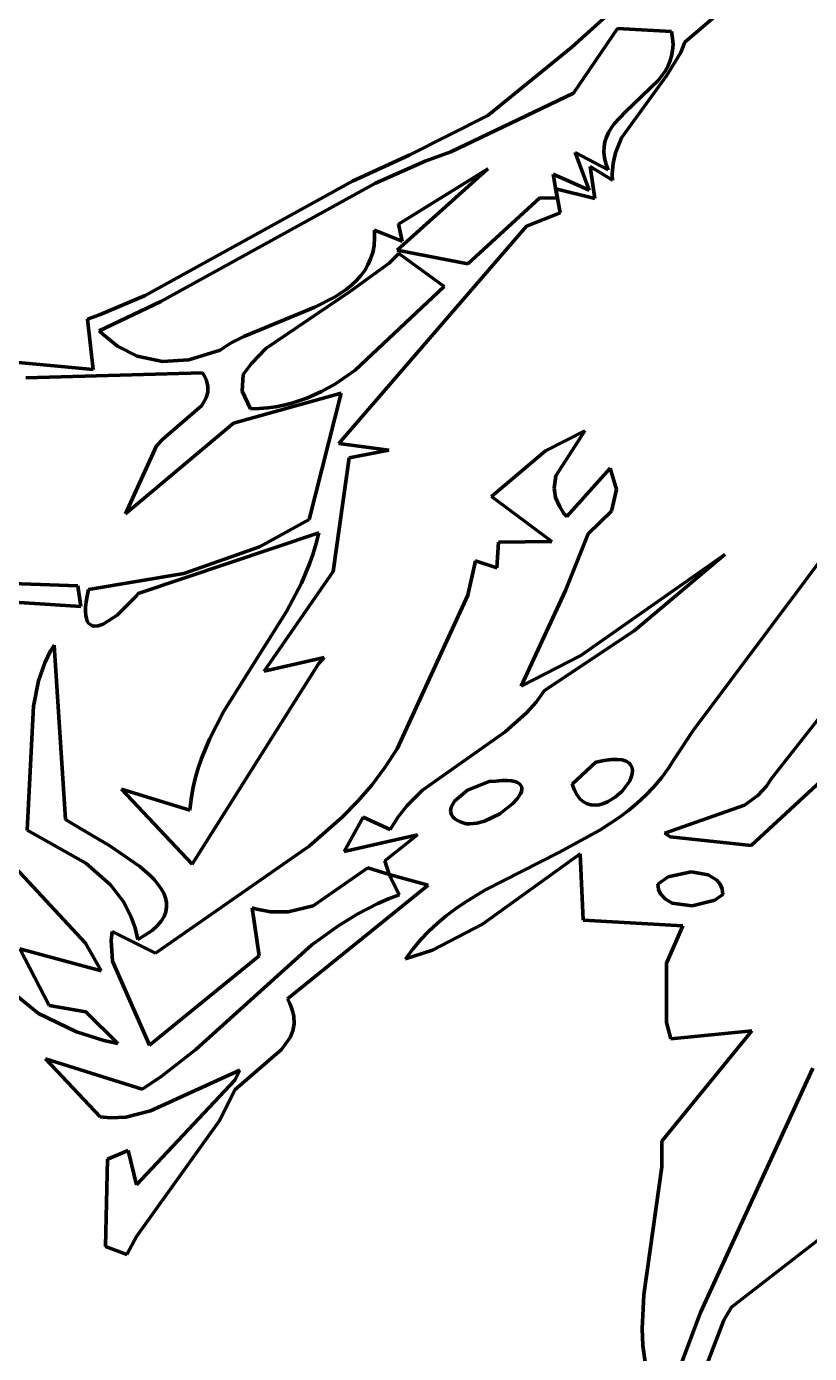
# Model space of a CAD drawing. Header units: millimetres. Extents: x 0 to 11, y 0 to 14.1.
# Drawn here: x 4.602 to 5.137, y 10.035 to 10.943 of the extents above; entities that cross this region are included whole.
import ezdxf

# ---------------------------------------------------------------- set-up
doc = ezdxf.new("R2010")
doc.units = ezdxf.units.MM
doc.layers.add('color#010101ff', color=7, linetype='CONTINUOUS', lineweight=100)
doc.layers.add('color#fefefeff', color=7, linetype='CONTINUOUS', lineweight=100)

msp = doc.modelspace()

# ---------------------------------------------------------------- linework, layer by layer
at = {"layer": 'color#010101ff'}
for p, q in [((4.97478, 10.92917), (5.13513, 11.07423)), ((5.11254, 10.98428), (5.05218, 10.93261)), ((5.00611, 10.94194), (4.97591, 10.89766)), ((5.04301, 10.93994), (5.00611, 10.94194)), ((5.0438, 10.93536), (5.04301, 10.93994)), ((5.04405, 10.93104), (5.0438, 10.93536)), ((5.0438, 10.92696), (5.04405, 10.93104)), ((5.05218, 10.93261), (5.04938, 10.92564)), ((4.91745, 10.88232), (4.97478, 10.92917)), ((5.04938, 10.92564), (5.0397, 10.90954)), ((5.04196, 10.91945), (5.04309, 10.9231)), ((5.04309, 10.9231), (5.0438, 10.92696)), ((5.03411, 10.9065), (5.03861, 10.91268)), ((5.03861, 10.91268), (5.04045, 10.91598)), ((5.04045, 10.91598), (5.04196, 10.91945)), ((5.0397, 10.90954), (5.0088, 10.86704)), ((5.01124, 10.88481), (5.03411, 10.9065)), ((4.97591, 10.89766), (4.93319, 10.87714)), ((4.86353, 10.85535), (4.91745, 10.88232)), ((4.93319, 10.87714), (4.8921, 10.85751)), ((5.00164, 10.87373), (5.00369, 10.87662)), ((5.00369, 10.87662), (5.01124, 10.88481)), ((4.99745, 10.86436), (4.99847, 10.86762)), ((4.99847, 10.86762), (4.99988, 10.87074)), ((4.99988, 10.87074), (5.00164, 10.87373)), ((5.0088, 10.86704), (5.00475, 10.85697)), ((4.99674, 10.85733), (4.99686, 10.86093)), ((4.99686, 10.86093), (4.99745, 10.86436)), ((4.82478, 10.83756), (4.86353, 10.85535)), ((4.87454, 10.85108), (4.84042, 10.83617)), ((4.8921, 10.85751), (4.87454, 10.85108)), ((4.98675, 10.83124), (4.97701, 10.85704)), ((4.97701, 10.85704), (4.99962, 10.84525)), ((4.99713, 10.85353), (4.99674, 10.85733)), ((4.99808, 10.8495), (4.99713, 10.85353)), ((4.99962, 10.84525), (4.99808, 10.8495)), ((5.00311, 10.84982), (5.00248, 10.84225)), ((5.00475, 10.85697), (5.00311, 10.84982)), ((4.91743, 10.84594), (4.85535, 10.79033)), ((4.85631, 10.80808), (4.91743, 10.84594)), ((4.96478, 10.82581), (4.9621, 10.84233)), ((4.9621, 10.84233), (4.98675, 10.83124)), ((5.00259, 10.83828), (4.98742, 10.84749)), ((4.98742, 10.84749), (4.99054, 10.82563)), ((5.00248, 10.84225), (5.00259, 10.83828)), ((4.68296, 10.75933), (4.82478, 10.83756)), ((4.84042, 10.83617), (4.69362, 10.75518)), ((4.99054, 10.82563), (4.96388, 10.83234)), ((4.96388, 10.83234), (4.96678, 10.81578)), ((4.90359, 10.78086), (4.95286, 10.8262)), ((4.95286, 10.8262), (4.96478, 10.82581)), ((4.96678, 10.81578), (4.94375, 10.8068)), ((4.94375, 10.8068), (4.81537, 10.65804)), ((4.83989, 10.79851), (4.83974, 10.80388)), ((4.83974, 10.80388), (4.85872, 10.7964)), ((4.85872, 10.7964), (4.85631, 10.80808)), ((4.83949, 10.79349), (4.83989, 10.79851)), ((4.8372, 10.7844), (4.83858, 10.78879)), ((4.83858, 10.78879), (4.83949, 10.79349)), ((4.85657, 10.78795), (4.84976, 10.78148)), ((4.85535, 10.79033), (4.90359, 10.78086)), ((4.88748, 10.76534), (4.85657, 10.78795)), ((4.84976, 10.78148), (4.82334, 10.76216)), ((4.83047, 10.77289), (4.83311, 10.77647)), ((4.83311, 10.77647), (4.83537, 10.7803)), ((4.83537, 10.7803), (4.8372, 10.7844)), ((4.82413, 10.76642), (4.82747, 10.76954)), ((4.82747, 10.76954), (4.83047, 10.77289)), ((4.65158, 10.74595), (4.68296, 10.75933)), ((4.82334, 10.76216), (4.76544, 10.72294)), ((4.79889, 10.75122), (4.81246, 10.75816)), ((4.81246, 10.75816), (4.8205, 10.76349)), ((4.8205, 10.76349), (4.82413, 10.76642)), ((4.82664, 10.70816), (4.88748, 10.76534)), ((4.69362, 10.75518), (4.65156, 10.7352)), ((4.75038, 10.7313), (4.79889, 10.75122)), ((4.64354, 10.74302), (4.65158, 10.74595)), ((4.64735, 10.7086), (4.64354, 10.74302)), ((4.65156, 10.7352), (4.65396, 10.7328)), ((4.65396, 10.7328), (4.66401, 10.72468)), ((4.74187, 10.72684), (4.75038, 10.7313)), ((4.66401, 10.72468), (4.67749, 10.71782)), ((4.71276, 10.71517), (4.73431, 10.72189)), ((4.73431, 10.72189), (4.74187, 10.72684)), ((4.76544, 10.72294), (4.7557, 10.71282)), ((4.53444, 10.71908), (4.64735, 10.7086)), ((4.67749, 10.71782), (4.69472, 10.71415)), ((4.69472, 10.71415), (4.71276, 10.71517)), ((4.7557, 10.71282), (4.74986, 10.70527)), ((4.72222, 10.70646), (4.6012, 10.70289)), ((4.72358, 10.70404), (4.72222, 10.70646)), ((4.72461, 10.7017), (4.72358, 10.70404)), ((4.74986, 10.70527), (4.74922, 10.69393)), ((4.81304, 10.69886), (4.82664, 10.70816)), ((4.72573, 10.69728), (4.72461, 10.7017)), ((4.72573, 10.69316), (4.72573, 10.69728)), ((4.80352, 10.69355), (4.81304, 10.69886)), ((4.72173, 10.68397), (4.72474, 10.68931)), ((4.72474, 10.68931), (4.72573, 10.69316)), ((4.81698, 10.69253), (4.7433, 10.67199)), ((4.74922, 10.69393), (4.75507, 10.68183)), ((4.77787, 10.68423), (4.78324, 10.68558)), ((4.78324, 10.68558), (4.7936, 10.68908)), ((4.7936, 10.68908), (4.80352, 10.69355)), ((4.79507, 10.60603), (4.81698, 10.69253)), ((4.695, 10.66102), (4.72173, 10.68397)), ((4.75507, 10.68183), (4.76099, 10.68195)), ((4.76099, 10.68195), (4.76675, 10.6824)), ((4.76675, 10.6824), (4.77238, 10.68316)), ((4.77238, 10.68316), (4.77787, 10.68423)), ((4.7433, 10.67199), (4.66956, 10.60989)), ((4.69066, 10.65636), (4.695, 10.66102)), ((4.95684, 10.65296), (4.98372, 10.66668)), ((4.98372, 10.66668), (4.96387, 10.63589)), ((4.66956, 10.60989), (4.69066, 10.65636)), ((4.81537, 10.65804), (4.8496, 10.65335)), ((4.8496, 10.65335), (4.82249, 10.64822)), ((4.91989, 10.62177), (4.95684, 10.65296)), ((4.82249, 10.64822), (4.81162, 10.57054)), ((4.9713, 10.60804), (5.00111, 10.64122)), ((5.00111, 10.64122), (5.00543, 10.6266)), ((4.96387, 10.63589), (4.9628, 10.62749)), ((5.05794, 10.46169), (5.18679, 10.63416)), ((4.9628, 10.62749), (4.96377, 10.62108)), ((5.00543, 10.6266), (5.00204, 10.61183)), ((4.96117, 10.59105), (4.91989, 10.62177)), ((4.96377, 10.62108), (4.96652, 10.61458)), ((4.96652, 10.61458), (4.96947, 10.61023)), ((4.76121, 10.58723), (4.79507, 10.60603)), ((4.96947, 10.61023), (4.9713, 10.60804)), ((5.00204, 10.61183), (4.98596, 10.59627)), ((4.80167, 10.59689), (4.6781, 10.55533)), ((4.79992, 10.58971), (4.80167, 10.59689)), ((4.98596, 10.59627), (4.97043, 10.55738)), ((4.70943, 10.56903), (4.76121, 10.58723)), ((4.79782, 10.58268), (4.79992, 10.58971)), ((4.92347, 10.57291), (4.92476, 10.59062)), ((4.92476, 10.59062), (4.96117, 10.59105)), ((4.79542, 10.57579), (4.79782, 10.58268)), ((4.90378, 10.55415), (4.90885, 10.57783)), ((4.90885, 10.57783), (4.92347, 10.57291)), ((4.98091, 10.51304), (5.07962, 10.58204)), ((5.07962, 10.58204), (5.0174, 10.52983)), ((4.64416, 10.55821), (4.70943, 10.56903)), ((4.81162, 10.57054), (4.76438, 10.50235)), ((4.78977, 10.56238), (4.79542, 10.57579)), ((5.2228, 10.57072), (5.11135, 10.42882)), ((4.51481, 10.56505), (4.6368, 10.56065)), ((4.6368, 10.56065), (4.63884, 10.5464)), ((4.77963, 10.54302), (4.78977, 10.56238)), ((4.63884, 10.5464), (4.5293, 10.55358)), ((4.64221, 10.54606), (4.64256, 10.5496)), ((4.64256, 10.5496), (4.64321, 10.55364)), ((4.64321, 10.55364), (4.64416, 10.55821)), ((4.67697, 10.55384), (4.66372, 10.54051)), ((4.6781, 10.55533), (4.67697, 10.55384)), ((4.85523, 10.44919), (4.90378, 10.55415)), ((4.97043, 10.55738), (4.94019, 10.49189)), ((4.64212, 10.543), (4.64221, 10.54606)), ((4.64229, 10.5404), (4.64212, 10.543)), ((4.6427, 10.53823), (4.64229, 10.5404)), ((4.66372, 10.54051), (4.65422, 10.5344)), ((4.7368, 10.47498), (4.77963, 10.54302)), ((4.64333, 10.53646), (4.6427, 10.53823)), ((4.64416, 10.53509), (4.64333, 10.53646)), ((4.64518, 10.53408), (4.64416, 10.53509)), ((4.64636, 10.53341), (4.64518, 10.53408)), ((4.6477, 10.53306), (4.64636, 10.53341)), ((4.65076, 10.53323), (4.6477, 10.53306)), ((4.65422, 10.5344), (4.65076, 10.53323)), ((5.09759, 10.38301), (5.25965, 10.53324)), ((5.0174, 10.52983), (4.95607, 10.48908)), ((4.61432, 10.50803), (4.61826, 10.51607)), ((4.61826, 10.51607), (4.62057, 10.52)), ((4.62057, 10.52), (4.62838, 10.40078)), ((4.94019, 10.49189), (4.98091, 10.51304)), ((4.60996, 10.49557), (4.61432, 10.50803)), ((4.8015, 10.50721), (4.71497, 10.37022)), ((4.76438, 10.50235), (4.80542, 10.51153)), ((4.80542, 10.51153), (4.8015, 10.50721)), ((4.6065, 10.47833), (4.60996, 10.49557)), ((4.95607, 10.48908), (4.95032, 10.48098)), ((4.60222, 10.39347), (4.6065, 10.47833)), ((4.95032, 10.48098), (4.94385, 10.47365)), ((4.7269, 10.45582), (4.7368, 10.47498)), ((4.94385, 10.47365), (4.92922, 10.46076)), ((4.92922, 10.46076), (4.87275, 10.42078)), ((5.04537, 10.44282), (5.05794, 10.46169)), ((4.72146, 10.4426), (4.7269, 10.45582)), ((4.71917, 10.43582), (4.72146, 10.4426)), ((4.84697, 10.43636), (4.85523, 10.44919)), ((4.99136, 10.43993), (4.99702, 10.44116)), ((4.99702, 10.44116), (5.00187, 10.4418)), ((5.00187, 10.4418), (5.00594, 10.44191)), ((5.00594, 10.44191), (5.00927, 10.44154)), ((5.00927, 10.44154), (5.01191, 10.44073)), ((5.01191, 10.44073), (5.0139, 10.43954)), ((5.04092, 10.4358), (5.04537, 10.44282)), ((4.71721, 10.4289), (4.71917, 10.43582)), ((4.83789, 10.42433), (4.84697, 10.43636)), ((4.975, 10.42499), (4.99136, 10.43993)), ((5.0139, 10.43954), (5.01527, 10.43803)), ((5.01527, 10.43803), (5.01607, 10.43623)), ((5.01613, 10.43201), (5.01548, 10.42969)), ((5.01607, 10.43623), (5.01635, 10.43421)), ((5.01635, 10.43421), (5.01613, 10.43201)), ((5.03609, 10.42924), (5.04092, 10.4358)), ((4.7156, 10.42185), (4.71721, 10.4289)), ((4.82809, 10.41302), (4.83789, 10.42433)), ((4.90346, 10.42093), (4.91831, 10.42685)), ((4.91831, 10.42685), (4.9229, 10.42703)), ((4.9229, 10.42703), (4.92701, 10.4274)), ((4.92701, 10.4274), (4.93052, 10.42748)), ((4.93052, 10.42748), (4.93345, 10.42727)), ((4.93345, 10.42727), (4.93585, 10.42681)), ((4.93585, 10.42681), (4.93773, 10.42612)), ((4.93773, 10.42612), (4.93912, 10.42522)), ((4.93912, 10.42522), (4.94005, 10.42413)), ((4.94005, 10.42413), (4.94055, 10.42288)), ((4.94055, 10.42288), (4.94065, 10.42149)), ((4.97655, 10.42079), (4.975, 10.42499)), ((5.013, 10.42488), (5.00923, 10.42018)), ((5.01442, 10.4273), (5.013, 10.42488)), ((5.01548, 10.42969), (5.01442, 10.4273)), ((5.02542, 10.41739), (5.03092, 10.42311)), ((5.03092, 10.42311), (5.03609, 10.42924)), ((5.10802, 10.42362), (5.10218, 10.41713)), ((5.11135, 10.42882), (5.10802, 10.42362)), ((4.71497, 10.37022), (4.66663, 10.42163)), ((4.66663, 10.42163), (4.71356, 10.40726)), ((4.71356, 10.40726), (4.71438, 10.41464)), ((4.71438, 10.41464), (4.7156, 10.42185)), ((4.87275, 10.42078), (4.86225, 10.41039)), ((4.89219, 10.40924), (4.89448, 10.41336)), ((4.89448, 10.41336), (4.90346, 10.42093)), ((4.93754, 10.41493), (4.93429, 10.41139)), ((4.93974, 10.41836), (4.93754, 10.41493)), ((4.94037, 10.41997), (4.93974, 10.41836)), ((4.94065, 10.42149), (4.94037, 10.41997)), ((4.9784, 10.4174), (4.97655, 10.42079)), ((4.98052, 10.41474), (4.9784, 10.4174)), ((4.98286, 10.41279), (4.98052, 10.41474)), ((5.00452, 10.41601), (4.9992, 10.41278)), ((5.00923, 10.42018), (5.00452, 10.41601)), ((5.01963, 10.41202), (5.02542, 10.41739)), ((5.10218, 10.41713), (5.09307, 10.41052)), ((4.81764, 10.40234), (4.82809, 10.41302)), ((4.86225, 10.41039), (4.85603, 10.40259)), ((4.89183, 10.40653), (4.89219, 10.40924)), ((4.89258, 10.40394), (4.89183, 10.40653)), ((4.92547, 10.40466), (4.91508, 10.39963)), ((4.93429, 10.41139), (4.92547, 10.40466)), ((4.98538, 10.41148), (4.98286, 10.41279)), ((4.98803, 10.41076), (4.98538, 10.41148)), ((4.99078, 10.41058), (4.98803, 10.41076)), ((4.99359, 10.41089), (4.99078, 10.41058)), ((4.99641, 10.41164), (4.99359, 10.41089)), ((4.9992, 10.41278), (4.99641, 10.41164)), ((5.00726, 10.40225), (5.01357, 10.40699)), ((5.01357, 10.40699), (5.01963, 10.41202)), ((5.09307, 10.41052), (5.03845, 10.39138)), ((4.62838, 10.40078), (4.6314, 10.39888)), ((4.6314, 10.39888), (4.63833, 10.39474)), ((4.79514, 10.38259), (4.81764, 10.40234)), ((4.83198, 10.40234), (4.81912, 10.37885)), ((4.85059, 10.39395), (4.83198, 10.40234)), ((4.85603, 10.40259), (4.85059, 10.39395)), ((4.89343, 10.4027), (4.89258, 10.40394)), ((4.89461, 10.40152), (4.89343, 10.4027)), ((4.89615, 10.4004), (4.89461, 10.40152)), ((4.89807, 10.39936), (4.89615, 10.4004)), ((4.90038, 10.39839), (4.89807, 10.39936)), ((4.90255, 10.3979), (4.90038, 10.39839)), ((4.90486, 10.39772), (4.90255, 10.3979)), ((4.90984, 10.39819), (4.90486, 10.39772)), ((4.91508, 10.39963), (4.90984, 10.39819)), ((4.99404, 10.39353), (5.00726, 10.40225)), ((4.57256, 10.39095), (4.64215, 10.31606)), ((4.64233, 10.371), (4.60222, 10.39347)), ((4.63833, 10.39474), (4.6588, 10.38268)), ((4.81912, 10.37885), (4.86927, 10.39028)), ((4.86927, 10.39028), (4.84687, 10.37241)), ((4.96585, 10.37819), (4.99404, 10.39353)), ((5.03845, 10.39138), (5.04209, 10.38901)), ((5.04209, 10.38901), (5.09759, 10.38301)), ((4.6588, 10.38268), (4.67919, 10.36869)), ((4.68995, 10.30936), (4.79514, 10.38259)), ((4.98055, 10.3773), (4.91363, 10.32927)), ((4.91537, 10.35247), (4.96585, 10.37819)), ((4.9827, 10.33194), (4.98055, 10.3773)), ((4.65928, 10.35605), (4.64233, 10.371)), ((4.67919, 10.36869), (4.68606, 10.3627)), ((4.83528, 10.36775), (4.7978, 10.3418)), ((4.8498, 10.36319), (4.83528, 10.36775)), ((4.84687, 10.37241), (4.8498, 10.36319)), ((4.68606, 10.3627), (4.68904, 10.35965)), ((4.68904, 10.35965), (4.69165, 10.35656)), ((4.8498, 10.36319), (4.87658, 10.35574)), ((4.85665, 10.34922), (4.8498, 10.36319)), ((5.04079, 10.36163), (5.03365, 10.3566)), ((5.05651, 10.36497), (5.04079, 10.36163)), ((5.0681, 10.363), (5.05651, 10.36497)), ((5.07408, 10.35925), (5.0681, 10.363)), ((5.07621, 10.35658), (5.07408, 10.35925)), ((4.66827, 10.34413), (4.65928, 10.35605)), ((4.69165, 10.35656), (4.69384, 10.35344)), ((4.69384, 10.35344), (4.69558, 10.35029)), ((4.69558, 10.35029), (4.69682, 10.34713)), ((4.87658, 10.35574), (4.78031, 10.27807)), ((4.90172, 10.34408), (4.91537, 10.35247)), ((5.03365, 10.3566), (5.03411, 10.35294)), ((5.03411, 10.35294), (5.03545, 10.34984)), ((5.03545, 10.34984), (5.03881, 10.34616)), ((5.07275, 10.34556), (5.07821, 10.34956)), ((5.07762, 10.35336), (5.07621, 10.35658)), ((5.07821, 10.34956), (5.07762, 10.35336)), ((4.67345, 10.334), (4.66827, 10.34413)), ((4.69682, 10.34713), (4.69751, 10.34395)), ((4.69761, 10.34077), (4.69707, 10.33758)), ((4.69751, 10.34395), (4.69761, 10.34077)), ((4.7978, 10.3418), (4.78079, 10.33754)), ((4.82842, 10.33624), (4.84214, 10.34326)), ((4.84214, 10.34326), (4.84929, 10.34638)), ((4.84929, 10.34638), (4.85665, 10.34922)), ((4.89515, 10.33955), (4.90172, 10.34408)), ((5.03881, 10.34616), (5.04348, 10.34361)), ((5.04348, 10.34361), (5.05726, 10.3417)), ((5.05726, 10.3417), (5.07275, 10.34556)), ((4.67604, 10.32662), (4.67345, 10.334)), ((4.69584, 10.3344), (4.69389, 10.33122)), ((4.69707, 10.33758), (4.69584, 10.3344)), ((4.75941, 10.33933), (4.75622, 10.34028)), ((4.75622, 10.34028), (4.76102, 10.30753)), ((4.76878, 10.33756), (4.75941, 10.33933)), ((4.78079, 10.33754), (4.76878, 10.33756)), ((4.81538, 10.32829), (4.82842, 10.33624)), ((4.88266, 10.32964), (4.88879, 10.33475)), ((4.88879, 10.33475), (4.89515, 10.33955)), ((5.0507, 10.32812), (4.9827, 10.33194)), ((4.65961, 10.31808), (4.66035, 10.32408)), ((4.66035, 10.32408), (4.68995, 10.30936)), ((4.67787, 10.3187), (4.67604, 10.32662)), ((4.68761, 10.32491), (4.68319, 10.32179)), ((4.69116, 10.32806), (4.68761, 10.32491)), ((4.69389, 10.33122), (4.69116, 10.32806)), ((4.79689, 10.31495), (4.81538, 10.32829)), ((4.87122, 10.31837), (4.8768, 10.32419)), ((4.8768, 10.32419), (4.88266, 10.32964)), ((4.91363, 10.32927), (4.87955, 10.31143)), ((5.03959, 10.30258), (5.0507, 10.32812)), ((4.60985, 10.26812), (4.54586, 10.32018)), ((4.64215, 10.31606), (4.65281, 10.29731)), ((4.66057, 10.30378), (4.65961, 10.31808)), ((4.68319, 10.32179), (4.67787, 10.3187)), ((4.7175, 10.24345), (4.79689, 10.31495)), ((4.86596, 10.31215), (4.87122, 10.31837)), ((4.65281, 10.29731), (4.59721, 10.31227)), ((4.59721, 10.31227), (4.6173, 10.27352)), ((4.76102, 10.30753), (4.68597, 10.24635)), ((4.86104, 10.30548), (4.86596, 10.31215)), ((4.87955, 10.31143), (4.86104, 10.30548)), ((4.68597, 10.24635), (4.66057, 10.30378)), ((5.03967, 10.26183), (5.03959, 10.30258)), ((4.78031, 10.27807), (4.7819, 10.27494)), ((4.63591, 10.25544), (4.60985, 10.26812)), ((4.6173, 10.27352), (4.64226, 10.26914)), ((4.64226, 10.26914), (4.66432, 10.24756)), ((4.7819, 10.27494), (4.78313, 10.27193)), ((4.78313, 10.27193), (4.78402, 10.26903)), ((4.78402, 10.26903), (4.78458, 10.26626)), ((4.78479, 10.26102), (4.7839, 10.25616)), ((4.78458, 10.26626), (4.78479, 10.26102)), ((5.04255, 10.25076), (5.03967, 10.26183)), ((4.65457, 10.24958), (4.63591, 10.25544)), ((4.78207, 10.25164), (4.7761, 10.24339)), ((4.7839, 10.25616), (4.78207, 10.25164)), ((5.03651, 10.18068), (5.09803, 10.25613)), ((5.09803, 10.25613), (5.04255, 10.25076)), ((4.66432, 10.24756), (4.65457, 10.24958)), ((4.69358, 10.22466), (4.7175, 10.24345)), ((4.7761, 10.24339), (4.7442, 10.21587)), ((4.65203, 10.19731), (4.61474, 10.23705)), ((4.61474, 10.23705), (4.68089, 10.21625)), ((4.67692, 10.15083), (4.74428, 10.22254)), ((4.68089, 10.21625), (4.69358, 10.22466)), ((4.74764, 10.22919), (4.68651, 10.20146)), ((4.74428, 10.22254), (4.74764, 10.22919)), ((5.13969, 10.23055), (5.06279, 10.06347)), ((4.7442, 10.21587), (4.73406, 10.19516)), ((4.65922, 10.19664), (4.65203, 10.19731)), ((4.6697, 10.1972), (4.65922, 10.19664)), ((4.68651, 10.20146), (4.6697, 10.1972)), ((4.73406, 10.19516), (4.67701, 10.11557)), ((5.03636, 10.16319), (5.03651, 10.18068)), ((4.65587, 10.10861), (4.65718, 10.16846)), ((4.65718, 10.16846), (4.67124, 10.17422)), ((4.67124, 10.17422), (4.67692, 10.15083)), ((5.0241, 10.07549), (5.03636, 10.16319)), ((5.08414, 10.0671), (5.19731, 10.15493)), ((4.67701, 10.11557), (4.6704, 10.10321)), ((4.6704, 10.10321), (4.65587, 10.10861)), ((5.02295, 10.05236), (5.0241, 10.07549)), ((5.06279, 10.06347), (5.04674, 10.02028)), ((5.07876, 10.05817), (5.08414, 10.0671)), ((5.02351, 10.04087), (5.02295, 10.05236)), ((5.06184, 10.01423), (5.07876, 10.05817)), ((5.02503, 10.02946), (5.02351, 10.04087))]:
    msp.add_line(p, q, dxfattribs=at)
at = {"layer": 'color#fefefeff'}
for p, q in [((5.13513, 11.07423), (4.97478, 10.92917)), ((5.05218, 10.93261), (5.11254, 10.98428)), ((4.97591, 10.89766), (5.00611, 10.94194)), ((5.00611, 10.94194), (5.04301, 10.93994)), ((5.04301, 10.93994), (5.0438, 10.93536)), ((5.0438, 10.93536), (5.04405, 10.93104)), ((5.04405, 10.93104), (5.0438, 10.92696)), ((5.04938, 10.92564), (5.05218, 10.93261)), ((4.97478, 10.92917), (4.91745, 10.88232)), ((5.0397, 10.90954), (5.04938, 10.92564)), ((5.04309, 10.9231), (5.04196, 10.91945)), ((5.0438, 10.92696), (5.04309, 10.9231)), ((5.03861, 10.91268), (5.03411, 10.9065)), ((5.04045, 10.91598), (5.03861, 10.91268)), ((5.04196, 10.91945), (5.04045, 10.91598)), ((5.0088, 10.86704), (5.0397, 10.90954)), ((5.03411, 10.9065), (5.01124, 10.88481)), ((4.93319, 10.87714), (4.97591, 10.89766)), ((4.91745, 10.88232), (4.86353, 10.85535)), ((4.8921, 10.85751), (4.93319, 10.87714)), ((5.00369, 10.87662), (5.00164, 10.87373)), ((5.01124, 10.88481), (5.00369, 10.87662)), ((4.99847, 10.86762), (4.99745, 10.86436)), ((4.99988, 10.87074), (4.99847, 10.86762)), ((5.00164, 10.87373), (4.99988, 10.87074)), ((5.00475, 10.85697), (5.0088, 10.86704)), ((4.99686, 10.86093), (4.99674, 10.85733)), ((4.99745, 10.86436), (4.99686, 10.86093)), ((4.86353, 10.85535), (4.82478, 10.83756)), ((4.84042, 10.83617), (4.87454, 10.85108)), ((4.87454, 10.85108), (4.8921, 10.85751)), ((4.99962, 10.84525), (4.97701, 10.85704)), ((4.97701, 10.85704), (4.98675, 10.83124)), ((4.99674, 10.85733), (4.99713, 10.85353)), ((4.99713, 10.85353), (4.99808, 10.8495)), ((4.99808, 10.8495), (4.99962, 10.84525)), ((5.00248, 10.84225), (5.00311, 10.84982)), ((5.00311, 10.84982), (5.00475, 10.85697)), ((4.85535, 10.79033), (4.91743, 10.84594)), ((4.91743, 10.84594), (4.85631, 10.80808)), ((4.98675, 10.83124), (4.9621, 10.84233)), ((4.9621, 10.84233), (4.96478, 10.82581)), ((4.99054, 10.82563), (4.98742, 10.84749)), ((4.98742, 10.84749), (5.00259, 10.83828)), ((5.00259, 10.83828), (5.00248, 10.84225)), ((4.82478, 10.83756), (4.68296, 10.75933)), ((4.69362, 10.75518), (4.84042, 10.83617)), ((4.96678, 10.81578), (4.96388, 10.83234)), ((4.96388, 10.83234), (4.99054, 10.82563)), ((4.95286, 10.8262), (4.90359, 10.78086)), ((4.96478, 10.82581), (4.95286, 10.8262)), ((4.94375, 10.8068), (4.96678, 10.81578)), ((4.81537, 10.65804), (4.94375, 10.8068)), ((4.85872, 10.7964), (4.83974, 10.80388)), ((4.83974, 10.80388), (4.83989, 10.79851)), ((4.85631, 10.80808), (4.85872, 10.7964)), ((4.83989, 10.79851), (4.83949, 10.79349)), ((4.83858, 10.78879), (4.8372, 10.7844)), ((4.83949, 10.79349), (4.83858, 10.78879)), ((4.84976, 10.78148), (4.85657, 10.78795)), ((4.90359, 10.78086), (4.85535, 10.79033)), ((4.85657, 10.78795), (4.88748, 10.76534)), ((4.82334, 10.76216), (4.84976, 10.78148)), ((4.83311, 10.77647), (4.83047, 10.77289)), ((4.83537, 10.7803), (4.83311, 10.77647)), ((4.8372, 10.7844), (4.83537, 10.7803)), ((4.82747, 10.76954), (4.82413, 10.76642)), ((4.83047, 10.77289), (4.82747, 10.76954)), ((4.68296, 10.75933), (4.65158, 10.74595)), ((4.76544, 10.72294), (4.82334, 10.76216)), ((4.81246, 10.75816), (4.79889, 10.75122)), ((4.8205, 10.76349), (4.81246, 10.75816)), ((4.82413, 10.76642), (4.8205, 10.76349)), ((4.88748, 10.76534), (4.82664, 10.70816)), ((4.65156, 10.7352), (4.69362, 10.75518)), ((4.79889, 10.75122), (4.75038, 10.7313)), ((4.65158, 10.74595), (4.64354, 10.74302)), ((4.64354, 10.74302), (4.64735, 10.7086)), ((4.65396, 10.7328), (4.65156, 10.7352)), ((4.66401, 10.72468), (4.65396, 10.7328)), ((4.75038, 10.7313), (4.74187, 10.72684)), ((4.67749, 10.71782), (4.66401, 10.72468)), ((4.73431, 10.72189), (4.71276, 10.71517)), ((4.74187, 10.72684), (4.73431, 10.72189)), ((4.7557, 10.71282), (4.76544, 10.72294)), ((4.64735, 10.7086), (4.53444, 10.71908)), ((4.69472, 10.71415), (4.67749, 10.71782)), ((4.71276, 10.71517), (4.69472, 10.71415)), ((4.74986, 10.70527), (4.7557, 10.71282)), ((4.6012, 10.70289), (4.72222, 10.70646)), ((4.72222, 10.70646), (4.72358, 10.70404)), ((4.72358, 10.70404), (4.72461, 10.7017)), ((4.74922, 10.69393), (4.74986, 10.70527)), ((4.82664, 10.70816), (4.81304, 10.69886)), ((4.72461, 10.7017), (4.72573, 10.69728)), ((4.72573, 10.69728), (4.72573, 10.69316)), ((4.81304, 10.69886), (4.80352, 10.69355)), ((4.72474, 10.68931), (4.72173, 10.68397)), ((4.72573, 10.69316), (4.72474, 10.68931)), ((4.7433, 10.67199), (4.81698, 10.69253)), ((4.75507, 10.68183), (4.74922, 10.69393)), ((4.78324, 10.68558), (4.77787, 10.68423)), ((4.7936, 10.68908), (4.78324, 10.68558)), ((4.80352, 10.69355), (4.7936, 10.68908)), ((4.81698, 10.69253), (4.79507, 10.60603)), ((4.72173, 10.68397), (4.695, 10.66102)), ((4.76099, 10.68195), (4.75507, 10.68183)), ((4.76675, 10.6824), (4.76099, 10.68195)), ((4.77238, 10.68316), (4.76675, 10.6824)), ((4.77787, 10.68423), (4.77238, 10.68316)), ((4.66956, 10.60989), (4.7433, 10.67199)), ((4.695, 10.66102), (4.69066, 10.65636)), ((4.98372, 10.66668), (4.95684, 10.65296)), ((4.96387, 10.63589), (4.98372, 10.66668)), ((4.69066, 10.65636), (4.66956, 10.60989)), ((4.8496, 10.65335), (4.81537, 10.65804)), ((4.82249, 10.64822), (4.8496, 10.65335)), ((4.95684, 10.65296), (4.91989, 10.62177)), ((4.81162, 10.57054), (4.82249, 10.64822)), ((5.00111, 10.64122), (4.9713, 10.60804)), ((5.00543, 10.6266), (5.00111, 10.64122)), ((4.9628, 10.62749), (4.96387, 10.63589)), ((5.18679, 10.63416), (5.05794, 10.46169)), ((4.96377, 10.62108), (4.9628, 10.62749)), ((5.00204, 10.61183), (5.00543, 10.6266)), ((4.91989, 10.62177), (4.96117, 10.59105)), ((4.96652, 10.61458), (4.96377, 10.62108)), ((4.96947, 10.61023), (4.96652, 10.61458)), ((4.79507, 10.60603), (4.76121, 10.58723)), ((4.9713, 10.60804), (4.96947, 10.61023)), ((4.98596, 10.59627), (5.00204, 10.61183)), ((4.6781, 10.55533), (4.80167, 10.59689)), ((4.80167, 10.59689), (4.79992, 10.58971)), ((4.97043, 10.55738), (4.98596, 10.59627)), ((4.76121, 10.58723), (4.70943, 10.56903)), ((4.79992, 10.58971), (4.79782, 10.58268)), ((4.92476, 10.59062), (4.92347, 10.57291)), ((4.96117, 10.59105), (4.92476, 10.59062)), ((4.79782, 10.58268), (4.79542, 10.57579)), ((4.90885, 10.57783), (4.90378, 10.55415)), ((4.92347, 10.57291), (4.90885, 10.57783)), ((5.07962, 10.58204), (4.98091, 10.51304)), ((5.0174, 10.52983), (5.07962, 10.58204)), ((4.70943, 10.56903), (4.64416, 10.55821)), ((4.76438, 10.50235), (4.81162, 10.57054)), ((4.79542, 10.57579), (4.78977, 10.56238)), ((5.11135, 10.42882), (5.2228, 10.57072)), ((4.6368, 10.56065), (4.51481, 10.56505)), ((4.63884, 10.5464), (4.6368, 10.56065)), ((4.78977, 10.56238), (4.77963, 10.54302)), ((4.5293, 10.55358), (4.63884, 10.5464)), ((4.64256, 10.5496), (4.64221, 10.54606)), ((4.64321, 10.55364), (4.64256, 10.5496)), ((4.64416, 10.55821), (4.64321, 10.55364)), ((4.66372, 10.54051), (4.67697, 10.55384)), ((4.67697, 10.55384), (4.6781, 10.55533)), ((4.90378, 10.55415), (4.85523, 10.44919)), ((4.94019, 10.49189), (4.97043, 10.55738)), ((4.64221, 10.54606), (4.64212, 10.543)), ((4.64212, 10.543), (4.64229, 10.5404)), ((4.64229, 10.5404), (4.6427, 10.53823)), ((4.65422, 10.5344), (4.66372, 10.54051)), ((4.77963, 10.54302), (4.7368, 10.47498)), ((4.6427, 10.53823), (4.64333, 10.53646)), ((4.64333, 10.53646), (4.64416, 10.53509)), ((4.64416, 10.53509), (4.64518, 10.53408)), ((4.64518, 10.53408), (4.64636, 10.53341)), ((4.64636, 10.53341), (4.6477, 10.53306)), ((4.6477, 10.53306), (4.65076, 10.53323)), ((4.65076, 10.53323), (4.65422, 10.5344)), ((5.25965, 10.53324), (5.09759, 10.38301)), ((4.95607, 10.48908), (5.0174, 10.52983)), ((4.61826, 10.51607), (4.61432, 10.50803)), ((4.62057, 10.52), (4.61826, 10.51607)), ((4.62838, 10.40078), (4.62057, 10.52)), ((4.98091, 10.51304), (4.94019, 10.49189)), ((4.61432, 10.50803), (4.60996, 10.49557)), ((4.71497, 10.37022), (4.8015, 10.50721)), ((4.80542, 10.51153), (4.76438, 10.50235)), ((4.8015, 10.50721), (4.80542, 10.51153)), ((4.60996, 10.49557), (4.6065, 10.47833)), ((4.95032, 10.48098), (4.95607, 10.48908)), ((4.6065, 10.47833), (4.60222, 10.39347)), ((4.94385, 10.47365), (4.95032, 10.48098)), ((4.7368, 10.47498), (4.7269, 10.45582)), ((4.92922, 10.46076), (4.94385, 10.47365)), ((4.87275, 10.42078), (4.92922, 10.46076)), ((5.05794, 10.46169), (5.04537, 10.44282)), ((4.7269, 10.45582), (4.72146, 10.4426)), ((4.72146, 10.4426), (4.71917, 10.43582)), ((4.85523, 10.44919), (4.84697, 10.43636)), ((4.99702, 10.44116), (4.99136, 10.43993)), ((5.00187, 10.4418), (4.99702, 10.44116)), ((5.00594, 10.44191), (5.00187, 10.4418)), ((5.00927, 10.44154), (5.00594, 10.44191)), ((5.01191, 10.44073), (5.00927, 10.44154)), ((5.0139, 10.43954), (5.01191, 10.44073)), ((5.04537, 10.44282), (5.04092, 10.4358)), ((4.71917, 10.43582), (4.71721, 10.4289)), ((4.84697, 10.43636), (4.83789, 10.42433)), ((4.99136, 10.43993), (4.975, 10.42499)), ((5.01527, 10.43803), (5.0139, 10.43954)), ((5.01607, 10.43623), (5.01527, 10.43803)), ((5.01548, 10.42969), (5.01613, 10.43201)), ((5.01635, 10.43421), (5.01607, 10.43623)), ((5.01613, 10.43201), (5.01635, 10.43421)), ((5.04092, 10.4358), (5.03609, 10.42924)), ((4.71721, 10.4289), (4.7156, 10.42185)), ((4.83789, 10.42433), (4.82809, 10.41302)), ((4.91831, 10.42685), (4.90346, 10.42093)), ((4.9229, 10.42703), (4.91831, 10.42685)), ((4.92701, 10.4274), (4.9229, 10.42703)), ((4.93052, 10.42748), (4.92701, 10.4274)), ((4.93345, 10.42727), (4.93052, 10.42748)), ((4.93585, 10.42681), (4.93345, 10.42727)), ((4.93773, 10.42612), (4.93585, 10.42681)), ((4.93912, 10.42522), (4.93773, 10.42612)), ((4.94005, 10.42413), (4.93912, 10.42522)), ((4.94055, 10.42288), (4.94005, 10.42413)), ((4.94065, 10.42149), (4.94055, 10.42288)), ((4.975, 10.42499), (4.97655, 10.42079)), ((5.00923, 10.42018), (5.013, 10.42488)), ((5.013, 10.42488), (5.01442, 10.4273)), ((5.01442, 10.4273), (5.01548, 10.42969)), ((5.03092, 10.42311), (5.02542, 10.41739)), ((5.03609, 10.42924), (5.03092, 10.42311)), ((5.10218, 10.41713), (5.10802, 10.42362)), ((5.10802, 10.42362), (5.11135, 10.42882)), ((4.71356, 10.40726), (4.66663, 10.42163)), ((4.66663, 10.42163), (4.71497, 10.37022)), ((4.71438, 10.41464), (4.71356, 10.40726)), ((4.7156, 10.42185), (4.71438, 10.41464)), ((4.86225, 10.41039), (4.87275, 10.42078)), ((4.89448, 10.41336), (4.89219, 10.40924)), ((4.90346, 10.42093), (4.89448, 10.41336)), ((4.93429, 10.41139), (4.93754, 10.41493)), ((4.93754, 10.41493), (4.93974, 10.41836)), ((4.93974, 10.41836), (4.94037, 10.41997)), ((4.94037, 10.41997), (4.94065, 10.42149)), ((4.97655, 10.42079), (4.9784, 10.4174)), ((4.9784, 10.4174), (4.98052, 10.41474)), ((4.98052, 10.41474), (4.98286, 10.41279)), ((4.9992, 10.41278), (5.00452, 10.41601)), ((5.00452, 10.41601), (5.00923, 10.42018)), ((5.02542, 10.41739), (5.01963, 10.41202)), ((5.09307, 10.41052), (5.10218, 10.41713)), ((4.82809, 10.41302), (4.81764, 10.40234)), ((4.85603, 10.40259), (4.86225, 10.41039)), ((4.89219, 10.40924), (4.89183, 10.40653)), ((4.89183, 10.40653), (4.89258, 10.40394)), ((4.91508, 10.39963), (4.92547, 10.40466)), ((4.92547, 10.40466), (4.93429, 10.41139)), ((4.98286, 10.41279), (4.98538, 10.41148)), ((4.98538, 10.41148), (4.98803, 10.41076)), ((4.98803, 10.41076), (4.99078, 10.41058)), ((4.99078, 10.41058), (4.99359, 10.41089)), ((4.99359, 10.41089), (4.99641, 10.41164)), ((4.99641, 10.41164), (4.9992, 10.41278)), ((5.01357, 10.40699), (5.00726, 10.40225)), ((5.01963, 10.41202), (5.01357, 10.40699)), ((5.03845, 10.39138), (5.09307, 10.41052)), ((4.6314, 10.39888), (4.62838, 10.40078)), ((4.63833, 10.39474), (4.6314, 10.39888)), ((4.81764, 10.40234), (4.79514, 10.38259)), ((4.81912, 10.37885), (4.83198, 10.40234)), ((4.83198, 10.40234), (4.85059, 10.39395)), ((4.85059, 10.39395), (4.85603, 10.40259)), ((4.89258, 10.40394), (4.89343, 10.4027)), ((4.89343, 10.4027), (4.89461, 10.40152)), ((4.89461, 10.40152), (4.89615, 10.4004)), ((4.89615, 10.4004), (4.89807, 10.39936)), ((4.89807, 10.39936), (4.90038, 10.39839)), ((4.90038, 10.39839), (4.90255, 10.3979)), ((4.90255, 10.3979), (4.90486, 10.39772)), ((4.90486, 10.39772), (4.90984, 10.39819)), ((4.90984, 10.39819), (4.91508, 10.39963)), ((5.00726, 10.40225), (4.99404, 10.39353)), ((4.64215, 10.31606), (4.57256, 10.39095)), ((4.60222, 10.39347), (4.64233, 10.371)), ((4.6588, 10.38268), (4.63833, 10.39474)), ((4.86927, 10.39028), (4.81912, 10.37885)), ((4.84687, 10.37241), (4.86927, 10.39028)), ((4.99404, 10.39353), (4.96585, 10.37819)), ((5.04209, 10.38901), (5.03845, 10.39138)), ((5.09759, 10.38301), (5.04209, 10.38901)), ((4.67919, 10.36869), (4.6588, 10.38268)), ((4.79514, 10.38259), (4.68995, 10.30936)), ((4.91363, 10.32927), (4.98055, 10.3773)), ((4.96585, 10.37819), (4.91537, 10.35247)), ((4.98055, 10.3773), (4.9827, 10.33194)), ((4.64233, 10.371), (4.65928, 10.35605)), ((4.68606, 10.3627), (4.67919, 10.36869)), ((4.7978, 10.3418), (4.83528, 10.36775)), ((4.83528, 10.36775), (4.8498, 10.36319)), ((4.8498, 10.36319), (4.84687, 10.37241)), ((4.68904, 10.35965), (4.68606, 10.3627)), ((4.69165, 10.35656), (4.68904, 10.35965)), ((4.8498, 10.36319), (4.85665, 10.34922)), ((4.87658, 10.35574), (4.8498, 10.36319)), ((5.03365, 10.3566), (5.04079, 10.36163)), ((5.04079, 10.36163), (5.05651, 10.36497)), ((5.05651, 10.36497), (5.0681, 10.363)), ((5.0681, 10.363), (5.07408, 10.35925)), ((5.07408, 10.35925), (5.07621, 10.35658)), ((4.65928, 10.35605), (4.66827, 10.34413)), ((4.69384, 10.35344), (4.69165, 10.35656)), ((4.69558, 10.35029), (4.69384, 10.35344)), ((4.69682, 10.34713), (4.69558, 10.35029)), ((4.78031, 10.27807), (4.87658, 10.35574)), ((4.91537, 10.35247), (4.90172, 10.34408)), ((5.03411, 10.35294), (5.03365, 10.3566)), ((5.03545, 10.34984), (5.03411, 10.35294)), ((5.03881, 10.34616), (5.03545, 10.34984)), ((5.07821, 10.34956), (5.07275, 10.34556)), ((5.07621, 10.35658), (5.07762, 10.35336)), ((5.07762, 10.35336), (5.07821, 10.34956)), ((4.66827, 10.34413), (4.67345, 10.334)), ((4.69751, 10.34395), (4.69682, 10.34713)), ((4.69707, 10.33758), (4.69761, 10.34077)), ((4.69761, 10.34077), (4.69751, 10.34395)), ((4.78079, 10.33754), (4.7978, 10.3418)), ((4.84214, 10.34326), (4.82842, 10.33624)), ((4.84929, 10.34638), (4.84214, 10.34326)), ((4.85665, 10.34922), (4.84929, 10.34638)), ((4.90172, 10.34408), (4.89515, 10.33955)), ((5.04348, 10.34361), (5.03881, 10.34616)), ((5.05726, 10.3417), (5.04348, 10.34361)), ((5.07275, 10.34556), (5.05726, 10.3417)), ((4.67345, 10.334), (4.67604, 10.32662)), ((4.69389, 10.33122), (4.69584, 10.3344)), ((4.69584, 10.3344), (4.69707, 10.33758)), ((4.76102, 10.30753), (4.75622, 10.34028)), ((4.75622, 10.34028), (4.75941, 10.33933)), ((4.75941, 10.33933), (4.76878, 10.33756)), ((4.76878, 10.33756), (4.78079, 10.33754)), ((4.82842, 10.33624), (4.81538, 10.32829)), ((4.88879, 10.33475), (4.88266, 10.32964)), ((4.89515, 10.33955), (4.88879, 10.33475)), ((4.9827, 10.33194), (5.0507, 10.32812)), ((4.66035, 10.32408), (4.65961, 10.31808)), ((4.68995, 10.30936), (4.66035, 10.32408)), ((4.67604, 10.32662), (4.67787, 10.3187)), ((4.68319, 10.32179), (4.68761, 10.32491)), ((4.68761, 10.32491), (4.69116, 10.32806)), ((4.69116, 10.32806), (4.69389, 10.33122)), ((4.81538, 10.32829), (4.79689, 10.31495)), ((4.8768, 10.32419), (4.87122, 10.31837)), ((4.88266, 10.32964), (4.8768, 10.32419)), ((4.87955, 10.31143), (4.91363, 10.32927)), ((5.0507, 10.32812), (5.03959, 10.30258)), ((4.54586, 10.32018), (4.60985, 10.26812)), ((4.65281, 10.29731), (4.64215, 10.31606)), ((4.65961, 10.31808), (4.66057, 10.30378)), ((4.67787, 10.3187), (4.68319, 10.32179)), ((4.79689, 10.31495), (4.7175, 10.24345)), ((4.87122, 10.31837), (4.86596, 10.31215)), ((4.6173, 10.27352), (4.59721, 10.31227)), ((4.59721, 10.31227), (4.65281, 10.29731)), ((4.68597, 10.24635), (4.76102, 10.30753)), ((4.86596, 10.31215), (4.86104, 10.30548)), ((4.86104, 10.30548), (4.87955, 10.31143)), ((4.66057, 10.30378), (4.68597, 10.24635)), ((5.03959, 10.30258), (5.03967, 10.26183)), ((4.7819, 10.27494), (4.78031, 10.27807)), ((4.60985, 10.26812), (4.63591, 10.25544)), ((4.64226, 10.26914), (4.6173, 10.27352)), ((4.66432, 10.24756), (4.64226, 10.26914)), ((4.78313, 10.27193), (4.7819, 10.27494)), ((4.78402, 10.26903), (4.78313, 10.27193)), ((4.78458, 10.26626), (4.78402, 10.26903)), ((4.7839, 10.25616), (4.78479, 10.26102)), ((4.78479, 10.26102), (4.78458, 10.26626)), ((5.03967, 10.26183), (5.04255, 10.25076)), ((4.63591, 10.25544), (4.65457, 10.24958)), ((4.7761, 10.24339), (4.78207, 10.25164)), ((4.78207, 10.25164), (4.7839, 10.25616)), ((5.09803, 10.25613), (5.03651, 10.18068)), ((5.04255, 10.25076), (5.09803, 10.25613)), ((4.65457, 10.24958), (4.66432, 10.24756)), ((4.7175, 10.24345), (4.69358, 10.22466)), ((4.7442, 10.21587), (4.7761, 10.24339)), ((4.68089, 10.21625), (4.61474, 10.23705)), ((4.61474, 10.23705), (4.65203, 10.19731)), ((4.74428, 10.22254), (4.67692, 10.15083)), ((4.69358, 10.22466), (4.68089, 10.21625)), ((4.68651, 10.20146), (4.74764, 10.22919)), ((4.74764, 10.22919), (4.74428, 10.22254)), ((5.06279, 10.06347), (5.13969, 10.23055)), ((4.73406, 10.19516), (4.7442, 10.21587)), ((4.65203, 10.19731), (4.65922, 10.19664)), ((4.65922, 10.19664), (4.6697, 10.1972)), ((4.6697, 10.1972), (4.68651, 10.20146)), ((4.67701, 10.11557), (4.73406, 10.19516)), ((5.03651, 10.18068), (5.03636, 10.16319)), ((4.65718, 10.16846), (4.65587, 10.10861)), ((4.67124, 10.17422), (4.65718, 10.16846)), ((4.67692, 10.15083), (4.67124, 10.17422)), ((5.03636, 10.16319), (5.0241, 10.07549)), ((5.19731, 10.15493), (5.08414, 10.0671)), ((4.6704, 10.10321), (4.67701, 10.11557)), ((4.65587, 10.10861), (4.6704, 10.10321)), ((5.0241, 10.07549), (5.02295, 10.05236)), ((5.04674, 10.02028), (5.06279, 10.06347)), ((5.08414, 10.0671), (5.07876, 10.05817)), ((5.02295, 10.05236), (5.02351, 10.04087)), ((5.07876, 10.05817), (5.06184, 10.01423)), ((5.02351, 10.04087), (5.02503, 10.02946))]:
    msp.add_line(p, q, dxfattribs=at)

doc.saveas('drawing.dxf')
